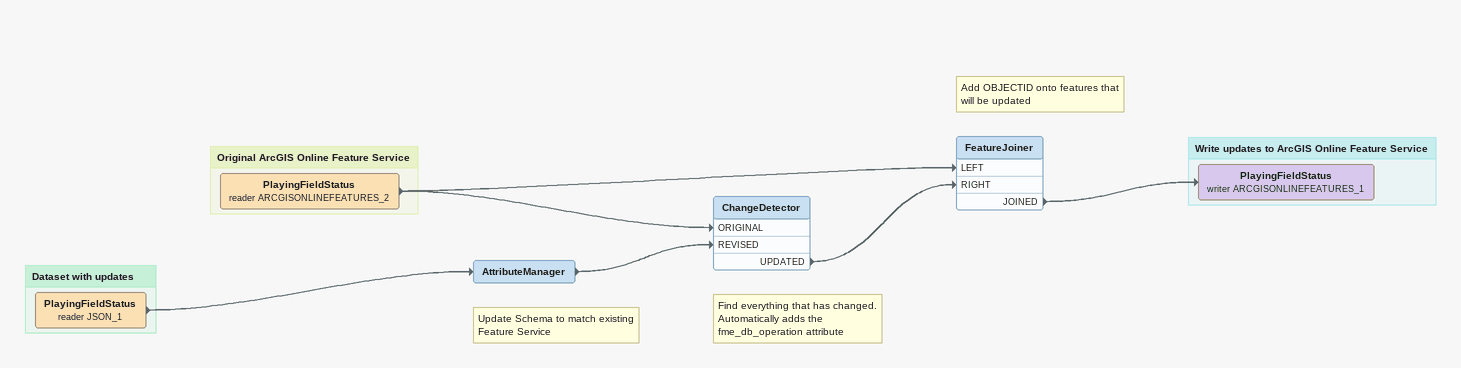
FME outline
Note: Update Schema to match existing Feature Service
AttributeManager
    -> ChangeDetector [REVISED]
Note: Find everything that has changed. / Automatically adds the fme_db_operation attribute
ChangeDetector
    UPDATED -> FeatureJoiner [RIGHT]
Note: Add OBJECTID onto features that will be updated
FeatureJoiner
    JOINED -> PlayingFieldStatus (writer ARCGISONLINEFEATURES_1)

Bookmark: Dataset with updates
PlayingFieldStatus (reader JSON_1)
    -> AttributeManager

Bookmark: Original ArcGIS Online Feature Service
PlayingFieldStatus (reader ARCGISONLINEFEATURES_2)
    -> ChangeDetector [ORIGINAL]
    -> FeatureJoiner [LEFT]

Bookmark: Write updates to ArcGIS Online Feature Service
PlayingFieldStatus (writer ARCGISONLINEFEATURES_1)
